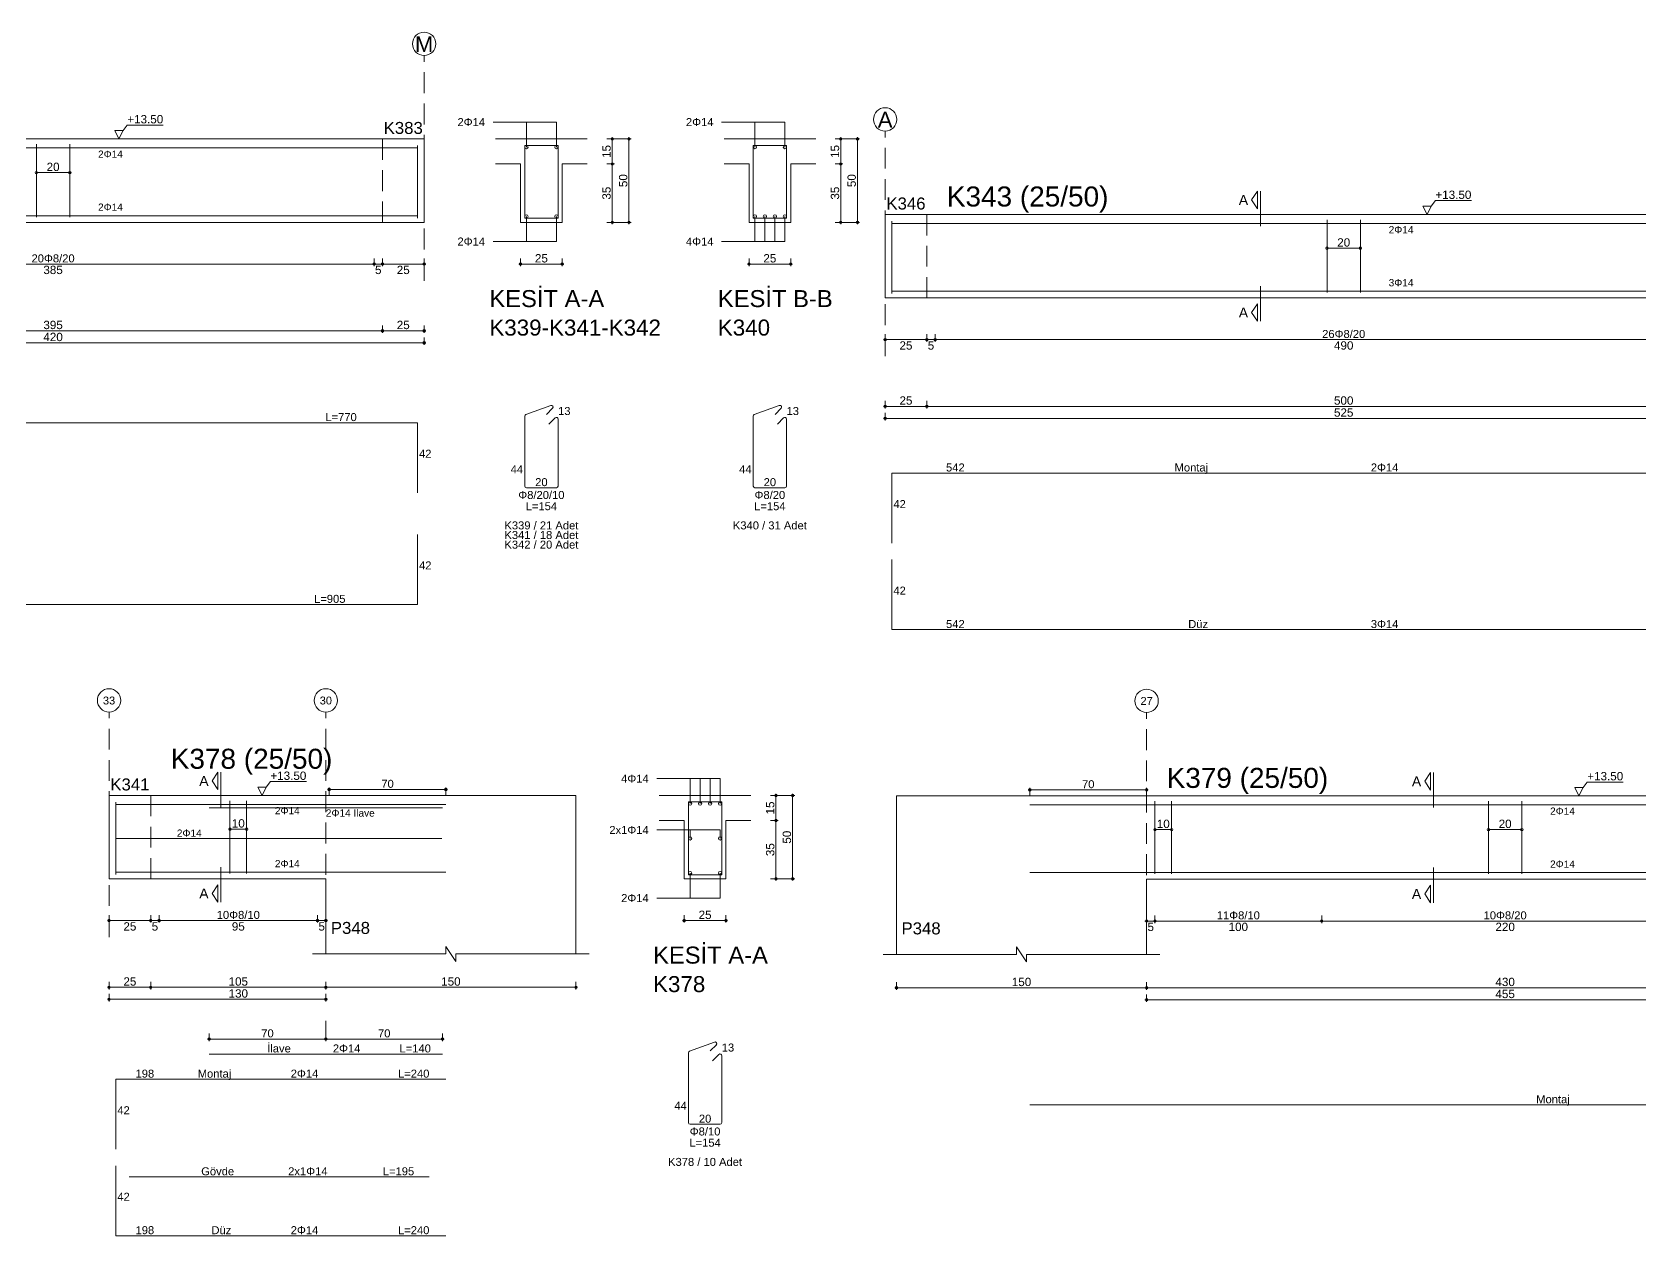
# Model space of a CAD drawing. Header units: millimetres. Extents: x 2232 to 85269, y -3593 to 5869.
# Drawn here: x 59002 to 60448, y -2624 to -1542 of the extents above; entities that cross this region are included whole.
import ezdxf

# ---------------------------------------------------------------- set-up
doc = ezdxf.new("R2010")
doc.units = ezdxf.units.MM
doc.linetypes.add('DASHDOT2', pattern=[12.7, 6.35, -3.175, 0, -3.175])
doc.linetypes.add('DASHED4', pattern=[18.75, 12.5, -6.25])
doc.layers.add('aks', color=251, linetype='DASHDOT2', lineweight=35)
for name, color, linetype in [('Donatı Topl. Uzun. Yazısı', 7, 'Continuous'), ('Donatı Uz. Yazısı', 7, 'Continuous'), ('Donatı Yazısı', 7, 'Continuous'), ('Donatı Çizgisi', 7, 'Continuous'), ('Kiriş', 7, 'Continuous'), ('Standart', 7, 'Continuous'), ('Ölçülendirme', 7, 'Continuous')]:
    doc.layers.add(name, color=color, linetype=linetype)
doc.styles.add('arial_1_18', font='arial.ttf', dxfattribs={"height": 0.2})

# ---------------------------------------------------------------- blocks, each defined once
blk = doc.blocks.new('IDE263Entity7549')
at = {"layer": 'aks', "color": 30, "linetype": 'DASHED4', "lineweight": 5}
blk.add_lwpolyline([(19160.6, 2047), (19160.6, 2182)], dxfattribs=at)
at = {"layer": 'aks', "color": 1, "linetype": 'Continuous', "lineweight": 5}
blk.add_circle((19160.6, 2189), 7, dxfattribs=at)
at = {"layer": 'Donatı Çizgisi', "color": 5, "linetype": 'Continuous', "lineweight": 5}
for points in [[(17339.59, 2126.6), (19156.6, 2126.6)], [(18928.1, 2085.2), (18928.1, 2128.8)], [(18948.1, 2085.2), (18948.1, 2128.8)], [(19156.6, 2084.6), (19156.6, 2128)], [(19220.93, 2084.5), (19220.93, 2128.1)], [(19220.93, 2128.1), (19240.93, 2128.1)], [(19240.93, 2084.5), (19240.93, 2128.1)], [(19357.94, 2084.5), (19357.94, 2128.1)], [(19357.94, 2128.1), (19377.94, 2128.1)], [(19377.94, 2084.5), (19377.94, 2128.1)], [(17339.59, 2086), (19156.6, 2086)], [(19220.93, 2084.5), (19240.93, 2084.5)], [(19357.94, 2084.5), (19377.94, 2084.5)], [(19221.6, 1966.74), (19236.61, 1972.21)], [(19234.04, 1966.89), (19237.68, 1970.53)], [(19358.61, 1966.74), (19373.61, 1972.21)], [(19371.04, 1966.89), (19374.68, 1970.53)], [(18428.6, 1961.9), (19156.6, 1961.9)], [(19156.6, 1919.9), (19156.6, 1961.9)], [(19220.93, 1923.92), (19220.93, 1965.79)], [(19235.41, 1960.98), (19239.19, 1964.76)], [(19240.93, 1923.92), (19240.93, 1964.04)], [(19357.94, 1923.92), (19357.94, 1965.79)], [(19372.42, 1960.98), (19376.2, 1964.76)], [(19377.94, 1923.92), (19377.94, 1964.04)], [(19221.95, 1922.9), (19239.91, 1922.9)], [(19358.96, 1922.9), (19376.92, 1922.9)], [(19156.6, 1852.95), (19156.6, 1894.95)], [(18293.6, 1852.95), (19156.6, 1852.95)]]:
    blk.add_lwpolyline(points, dxfattribs=at)
for centre in [(19221.93, 2127.1), (19239.93, 2127.1), (19358.94, 2127.1), (19376.94, 2127.1), (19221.93, 2085.5), (19239.93, 2085.5), (19358.94, 2085.5), (19364.94, 2085.5), (19370.94, 2085.5), (19376.94, 2085.5)]:
    blk.add_circle(centre, 1, dxfattribs=at)
for centre, start, end in [((19236.95, 1971.25), 315, 110), ((19373.96, 1971.25), 315, 110), ((19221.95, 1965.79), 110, 180), ((19239.91, 1964.04), 0, 135), ((19358.96, 1965.79), 110, 180), ((19376.92, 1964.04), 0, 135), ((19221.95, 1923.92), 180, 270), ((19239.91, 1923.92), 270, 0), ((19358.96, 1923.92), 180, 270), ((19376.92, 1923.92), 270, 0)]:
    blk.add_arc(centre, 1.02, start, end, dxfattribs=at)
at = {"layer": 'Kiriş', "color": 1, "linetype": 'Continuous', "lineweight": 5}
for points in [[(17335.59, 2132), (19160.6, 2132)], [(19160.6, 2082), (19160.6, 2132)], [(19203.43, 2132), (19258.43, 2132)], [(19340.44, 2132), (19395.44, 2132)], [(19203.43, 2117), (19218.43, 2117)], [(19218.43, 2082), (19218.43, 2117)], [(19243.43, 2117), (19258.43, 2117)], [(19243.43, 2082), (19243.43, 2117)], [(19340.44, 2117), (19355.44, 2117)], [(19355.44, 2082), (19355.44, 2117)], [(19380.44, 2117), (19395.44, 2117)], [(19380.44, 2082), (19380.44, 2117)], [(17360.6, 2082), (19160.6, 2082)], [(19218.43, 2082), (19243.43, 2082)], [(19355.44, 2082), (19380.44, 2082)]]:
    blk.add_lwpolyline(points, dxfattribs=at)
at = {"layer": 'Kiriş', "color": 1, "linetype": 'DASHED4', "lineweight": 5}
for points in [[(19135.6, 2082), (19135.6, 2132)], [(19160.6, 2082), (19160.6, 2132)]]:
    blk.add_lwpolyline(points, dxfattribs=at)
at = {"layer": 'Ölçülendirme', "color": 1, "linetype": 'Continuous', "lineweight": 5}
for points in [[(18980.1, 2137), (18982.6, 2140.33)], [(18982.6, 2140.33), (19004.16, 2140.33)], [(19201.93, 2142.1), (19239.93, 2142.1)], [(19221.93, 2127.1), (19221.93, 2142.1)], [(19239.93, 2127.1), (19239.93, 2142.1)], [(19338.94, 2142.1), (19376.94, 2142.1)], [(19358.94, 2127.1), (19358.94, 2142.1)], [(19376.94, 2127.1), (19376.94, 2142.1)], [(18977.6, 2132), (18975.1, 2137)], [(18975.1, 2137), (18980.1, 2137)], [(18980.1, 2137), (18977.6, 2132)], [(18977.6, 2132), (18977.6, 2132)], [(19270.18, 2132), (19284.68, 2132)], [(19273.43, 2081), (19273.43, 2133)], [(19283.43, 2081), (19283.43, 2133)], [(19407.19, 2132), (19421.69, 2132)], [(19410.44, 2081), (19410.44, 2133)], [(19420.44, 2081), (19420.44, 2133)], [(18928.1, 2111.8), (18948.1, 2111.8)], [(19270.18, 2117), (19274.68, 2117)], [(19407.19, 2117), (19411.69, 2117)], [(19221.93, 2070.5), (19221.93, 2085.5)], [(19239.93, 2070.5), (19239.93, 2085.5)], [(19358.94, 2070.5), (19358.94, 2085.5)], [(19364.94, 2070.5), (19364.94, 2085.5)], [(19370.94, 2070.5), (19370.94, 2085.5)], [(19376.94, 2070.5), (19376.94, 2085.5)], [(19270.18, 2082), (19284.68, 2082)], [(19407.19, 2082), (19421.69, 2082)], [(19201.93, 2070.5), (19239.93, 2070.5)], [(19338.94, 2070.5), (19376.94, 2070.5)], [(17359.6, 2057), (19161.6, 2057)], [(19130.6, 2055.75), (19130.6, 2060.25)], [(19135.6, 2055.75), (19135.6, 2060.25)], [(19160.6, 2055.75), (19160.6, 2060.25)], [(19217.43, 2057), (19244.43, 2057)], [(19218.43, 2055.75), (19218.43, 2060.25)], [(19243.43, 2055.75), (19243.43, 2060.25)], [(19354.44, 2057), (19381.44, 2057)], [(19355.44, 2055.75), (19355.44, 2060.25)], [(19380.44, 2055.75), (19380.44, 2060.25)], [(17334.59, 2017), (19161.6, 2017)], [(19135.6, 2015.75), (19135.6, 2020.25)], [(19160.6, 2015.75), (19160.6, 2020.25)], [(17359.6, 2009.8), (19161.6, 2009.8)], [(19160.6, 2008.55), (19160.6, 2013.05)]]:
    blk.add_lwpolyline(points, dxfattribs=at)
for centre in [(19273.43, 2132), (19283.43, 2132), (19410.44, 2132), (19420.44, 2132), (18928.1, 2111.8), (18948.1, 2111.8), (19273.43, 2117), (19410.44, 2117), (19273.43, 2082), (19283.43, 2082), (19410.44, 2082), (19420.44, 2082), (19130.6, 2057), (19130.6, 2057), (19135.6, 2057), (19135.6, 2057), (19160.6, 2057), (19218.43, 2057), (19243.43, 2057), (19355.44, 2057), (19380.44, 2057), (19135.6, 2017), (19135.6, 2017), (19160.6, 2017), (19160.6, 2009.8)]:
    blk.add_circle(centre, 0.75, dxfattribs=at)
at = {"layer": 'aks', "color": 1, "linetype": 'Continuous', "lineweight": 5, "style": 'arial_1_18'}
blk.add_text('M', height=9.45, dxfattribs=at).set_placement((19155.1, 2184.12))
at = {"layer": 'Donatı Topl. Uzun. Yazısı', "color": 1, "linetype": 'Continuous', "lineweight": 5, "style": 'arial_1_18'}
for s, p in [('L=770', (19101.36, 1962.86)), ('L=154', (19221.51, 1909.46)), ('L=154', (19358.52, 1909.46)), ('L=905', (19094.61, 1853.91))]:
    blk.add_text(s, height=4.8, dxfattribs=at).set_placement(p)
at = {"layer": 'Donatı Uz. Yazısı', "color": 1, "linetype": 'Continuous', "lineweight": 5, "style": 'arial_1_18'}
for s, p in [('13', (19240.93, 1966.5)), ('13', (19377.94, 1966.5)), ('42', (19157.56, 1940.9)), ('44', (19212.51, 1931.62)), ('20', (19227.2, 1923.86)), ('44', (19349.52, 1931.62)), ('20', (19364.21, 1923.86)), ('42', (19157.56, 1873.95))]:
    blk.add_text(s, height=4.8, dxfattribs=at).set_placement(p)
at = {"layer": 'Donatı Yazısı', "color": 5, "linetype": 'Continuous', "lineweight": 5, "style": 'arial_1_18'}
for s, p in [('2Φ14', (19180.6, 2139.7)), ('2Φ14', (19317.6, 2139.7)), ('2Φ14', (19180.6, 2068.1)), ('4Φ14', (19317.6, 2068.1)), ('Φ8/20/10', (19217.07, 1916.18)), ('Φ8/20', (19358.74, 1916.18)), ('K339 / 21 Adet', (19208.75, 1897.94)), ('K340 / 31 Adet', (19345.75, 1897.94)), ('K341 / 18 Adet', (19208.75, 1892.18)), ('K342 / 20 Adet', (19208.75, 1886.42))]:
    blk.add_text(s, height=4.8, dxfattribs=at).set_placement(p)
for p in [(18965.06, 2120.72), (18965.06, 2088.96)]:
    blk.add_text('2Φ14', height=4.32, rotation=360, dxfattribs=at).set_placement(p)
at = {"layer": 'Kiriş', "color": 1, "linetype": 'Continuous', "lineweight": 5, "style": 'arial_1_18'}
for s, height, p in [('K383', 7.2, (19136.35, 2135)), ('KESİT A-A', 10.2, (19199.73, 2031.2)), ('KESİT B-B', 10.2, (19336.74, 2031.2)), ('K339-K341-K342', 9.6, (19199.73, 2014.12)), ('K340', 9.6, (19336.74, 2014.12))]:
    blk.add_text(s, height=height, dxfattribs=at).set_placement(p)
at = {"layer": 'Ölçülendirme', "color": 1, "linetype": 'Continuous', "lineweight": 5, "style": 'arial_1_18'}
for s, p in [('+13.50', (18982.6, 2141.33)), ('385', (18932.27, 2051)), ('5', (19131.15, 2051)), ('25', (19144.21, 2051)), ('25', (19227.04, 2057.96)), ('25', (19364.05, 2057.96)), ('420', (18932.27, 2010.8)), ('395', (18932.27, 2018)), ('25', (19144.21, 2018))]:
    blk.add_text(s, height=5, dxfattribs=at).set_placement(p)
for s, rotation, p in [('15', 90, (19272.47, 2120.62)), ('15', 90, (19409.48, 2120.62)), ('20', 360, (18934.21, 2112.76)), ('35', 90, (19272.47, 2095.62)), ('50', 90, (19282.47, 2103.12)), ('35', 90, (19409.48, 2095.62)), ('50', 90, (19419.48, 2103.12))]:
    blk.add_text(s, height=5, rotation=rotation, dxfattribs=at).set_placement(p)
at = {"layer": 'Ölçülendirme', "color": 5, "linetype": 'Continuous', "lineweight": 5, "style": 'arial_1_18'}
blk.add_text('20Φ8/20', height=4.8, dxfattribs=at).set_placement((18925.17, 2058))
blk = doc.blocks.new('IDE263Entity7550')
at = {"layer": 'aks', "color": 30, "linetype": 'DASHED4', "lineweight": 5}
for points in [[(19437.06, 2001.7), (19437.06, 2136.7)], [(19962.06, 2001.7), (19962.06, 2136.7)]]:
    blk.add_lwpolyline(points, dxfattribs=at)
at = {"layer": 'aks', "color": 1, "linetype": 'Continuous', "lineweight": 5}
for centre in [(19437.06, 2143.7), (19962.06, 2143.7)]:
    blk.add_circle(centre, 7, dxfattribs=at)
at = {"layer": 'Donatı Çizgisi', "color": 5, "linetype": 'Continuous', "lineweight": 5}
for points in [[(19441.06, 2039.3), (19441.06, 2082.7)], [(19702.06, 2039.9), (19702.06, 2083.5)], [(19722.06, 2039.9), (19722.06, 2083.5)], [(19983.06, 2039.3), (19983.06, 2082.7)], [(20047.39, 2039.2), (20047.39, 2082.8)], [(20047.39, 2082.8), (20067.39, 2082.8)], [(20067.39, 2039.2), (20067.39, 2082.8)], [(19441.06, 2081.3), (19983.06, 2081.3)], [(19441.06, 2040.7), (19983.06, 2040.7)], [(20047.39, 2039.2), (20067.39, 2039.2)], [(20048.06, 1933.44), (20063.07, 1938.91)], [(19441.06, 1889.7), (19441.06, 1931.7)], [(19441.06, 1931.7), (19983.06, 1931.7)], [(19983.06, 1889.7), (19983.06, 1931.7)], [(20047.39, 1890.62), (20047.39, 1932.49)], [(20060.5, 1933.59), (20064.14, 1937.23)], [(20061.87, 1927.68), (20065.65, 1931.46)], [(20067.39, 1890.62), (20067.39, 1930.74)], [(20048.41, 1889.6), (20066.37, 1889.6)], [(19441.06, 1837.85), (19441.06, 1879.85)], [(19983.06, 1837.85), (19983.06, 1879.85)], [(19441.06, 1837.85), (19983.06, 1837.85)]]:
    blk.add_lwpolyline(points, dxfattribs=at)
for centre in [(20048.39, 2081.8), (20066.39, 2081.8), (20048.39, 2040.2), (20057.39, 2040.2), (20066.39, 2040.2)]:
    blk.add_circle(centre, 1, dxfattribs=at)
for centre, start, end in [((20063.42, 1937.95), 315, 110), ((20048.41, 1932.49), 110, 180), ((20066.37, 1930.74), 0, 135), ((20048.41, 1890.62), 180, 270), ((20066.37, 1890.62), 270, 0)]:
    blk.add_arc(centre, 1.02, start, end, dxfattribs=at)
at = {"layer": 'Kiriş', "color": 1, "linetype": 'DASHED4', "lineweight": 5}
for points in [[(19437.06, 2036.7), (19437.06, 2086.7)], [(19462.06, 2036.7), (19462.06, 2086.7)], [(19962.06, 2036.7), (19962.06, 2086.7)], [(19987.06, 2036.7), (19987.06, 2086.7)]]:
    blk.add_lwpolyline(points, dxfattribs=at)
at = {"layer": 'Kiriş', "color": 1, "linetype": 'Continuous', "lineweight": 5}
for points in [[(19437.06, 2086.7), (19987.06, 2086.7)], [(19437.06, 2036.7), (19437.06, 2086.7)], [(19987.06, 2036.7), (19987.06, 2086.7)], [(20029.89, 2086.7), (20084.89, 2086.7)], [(20029.89, 2071.7), (20044.89, 2071.7)], [(20044.89, 2036.7), (20044.89, 2071.7)], [(20069.89, 2071.7), (20084.89, 2071.7)], [(20069.89, 2036.7), (20069.89, 2071.7)], [(19437.06, 2036.7), (19987.06, 2036.7)], [(20044.89, 2036.7), (20069.89, 2036.7)]]:
    blk.add_lwpolyline(points, dxfattribs=at)
at = {"layer": 'Ölçülendirme', "color": 1, "linetype": 'Continuous', "lineweight": 5}
for points in [[(19656.81, 2095.45), (19660.31, 2100.7)], [(19660.31, 2090.2), (19656.81, 2095.45)], [(19660.31, 2090.2), (19660.31, 2100.7)], [(19662.06, 2079.7), (19662.06, 2100.7)], [(19764.56, 2091.7), (19767.06, 2095.03)], [(19767.06, 2095.03), (19788.62, 2095.03)], [(20028.39, 2096.8), (20066.39, 2096.8)], [(20048.39, 2081.8), (20048.39, 2096.8)], [(20066.39, 2081.8), (20066.39, 2096.8)], [(19762.06, 2086.7), (19759.56, 2091.7)], [(19759.56, 2091.7), (19764.56, 2091.7)], [(19764.56, 2091.7), (19762.06, 2086.7)], [(19762.06, 2086.7), (19762.06, 2086.7)], [(20096.64, 2086.7), (20111.14, 2086.7)], [(20099.89, 2035.7), (20099.89, 2087.7)], [(20109.89, 2035.7), (20109.89, 2087.7)], [(19702.06, 2066.5), (19722.06, 2066.5)], [(20096.64, 2071.7), (20101.14, 2071.7)], [(19662.06, 2022.7), (19662.06, 2043.7)], [(20048.39, 2025.2), (20048.39, 2040.2)], [(20057.39, 2025.2), (20057.39, 2040.2)], [(20066.39, 2025.2), (20066.39, 2040.2)], [(20096.64, 2036.7), (20111.14, 2036.7)], [(19656.81, 2027.95), (19660.31, 2033.2)], [(19660.31, 2022.7), (19656.81, 2027.95)], [(19660.31, 2022.7), (19660.31, 2033.2)], [(20028.39, 2025.2), (20066.39, 2025.2)], [(19436.06, 2011.7), (19988.06, 2011.7)], [(19437.06, 2010.45), (19437.06, 2014.95)], [(19462.06, 2010.45), (19462.06, 2014.95)], [(19467.06, 2010.45), (19467.06, 2014.95)], [(19957.06, 2010.45), (19957.06, 2014.95)], [(19962.06, 2010.45), (19962.06, 2014.95)], [(19987.06, 2010.45), (19987.06, 2014.95)], [(20043.89, 2011.7), (20070.89, 2011.7)], [(20044.89, 2010.45), (20044.89, 2014.95)], [(20069.89, 2010.45), (20069.89, 2014.95)], [(19436.06, 1971.7), (19988.06, 1971.7)], [(19437.06, 1970.45), (19437.06, 1974.95)], [(19437.06, 1963.25), (19437.06, 1967.75)], [(19462.06, 1970.45), (19462.06, 1974.95)], [(19962.06, 1970.45), (19962.06, 1974.95)], [(19962.06, 1963.25), (19962.06, 1967.75)], [(19987.06, 1970.45), (19987.06, 1974.95)], [(19436.06, 1964.5), (19963.06, 1964.5)]]:
    blk.add_lwpolyline(points, dxfattribs=at)
for centre in [(20099.89, 2086.7), (20109.89, 2086.7), (19702.06, 2066.5), (19722.06, 2066.5), (20099.89, 2071.7), (20099.89, 2036.7), (20109.89, 2036.7), (19437.06, 2011.7), (19462.06, 2011.7), (19462.06, 2011.7), (19467.06, 2011.7), (19467.06, 2011.7), (19957.06, 2011.7), (19957.06, 2011.7), (19962.06, 2011.7), (19962.06, 2011.7), (19987.06, 2011.7), (20044.89, 2011.7), (20069.89, 2011.7), (19437.06, 1971.7), (19462.06, 1971.7), (19462.06, 1971.7), (19962.06, 1971.7), (19962.06, 1971.7), (19987.06, 1971.7), (19437.06, 1964.5), (19962.06, 1964.5)]:
    blk.add_circle(centre, 0.75, dxfattribs=at)
at = {"layer": 'aks', "color": 1, "linetype": 'Continuous', "lineweight": 5, "style": 'arial_1_18'}
for s, p in [('A', (19432.66, 2138.82)), ('C', (19957.29, 2138.82))]:
    blk.add_text(s, height=9.45, dxfattribs=at).set_placement(p)
at = {"layer": 'Donatı Topl. Uzun. Yazısı', "color": 1, "linetype": 'Continuous', "lineweight": 5, "style": 'arial_1_18'}
for s, p in [('L=626', (19937.12, 1932.66)), ('L=154', (20047.97, 1876.16)), ('L=626', (19937.12, 1838.81))]:
    blk.add_text(s, height=4.8, dxfattribs=at).set_placement(p)
at = {"layer": 'Donatı Uz. Yazısı', "color": 1, "linetype": 'Continuous', "lineweight": 5, "style": 'arial_1_18'}
for s, p in [('13', (20067.39, 1933.2)), ('542', (19473.58, 1932.66)), ('42', (19442.02, 1910.7)), ('42', (19984.02, 1910.7)), ('44', (20038.97, 1898.32)), ('20', (20053.66, 1890.56)), ('42', (19442.02, 1858.85)), ('42', (19984.02, 1858.85)), ('542', (19473.58, 1838.81))]:
    blk.add_text(s, height=4.8, dxfattribs=at).set_placement(p)
at = {"layer": 'Donatı Yazısı', "color": 5, "linetype": 'Continuous', "lineweight": 5, "style": 'arial_1_18'}
for s, p in [('2Φ14', (20007.06, 2094.4)), ('3Φ14', (20007.06, 2022.8)), ('2Φ14', (19728.32, 1932.66)), ('Φ8/20', (20048.19, 1882.88)), ('K343 / 26 Adet', (20035.21, 1864.64)), ('3Φ14', (19728.32, 1838.81))]:
    blk.add_text(s, height=4.8, dxfattribs=at).set_placement(p)
for s, p in [('2Φ14', (19739.02, 2075.42)), ('3Φ14', (19739.02, 2043.66))]:
    blk.add_text(s, height=4.32, rotation=360, dxfattribs=at).set_placement(p)
at = {"layer": 'Donatı Yazısı', "color": 1, "linetype": 'Continuous', "lineweight": 5, "style": 'arial_1_18'}
for s, p in [('Montaj', (19610.63, 1932.66)), ('Düz', (19618.83, 1838.81))]:
    blk.add_text(s, height=4.8, dxfattribs=at).set_placement(p)
at = {"layer": 'Kiriş', "color": 1, "linetype": 'Continuous', "lineweight": 5, "style": 'arial_1_18'}
for s, height, p in [('K343 (25/50)', 12, (19474.06, 2091.5)), ('K346', 7.2, (19437.81, 2089.7)), ('K352', 7.2, (19962.81, 2089.7)), ('KESİT A-A', 10.2, (20026.19, 1985.9)), ('K343', 9.6, (20026.19, 1968.82))]:
    blk.add_text(s, height=height, dxfattribs=at).set_placement(p)
at = {"layer": 'Ölçülendirme', "color": 1, "linetype": 'Continuous', "lineweight": 5, "style": 'arial_1_18'}
for s, height, p in [('A', 5.95, (19649.16, 2092.48)), ('+13.50', 5, (19767.06, 2096.03)), ('A', 5.95, (19649.16, 2024.98)), ('25', 5, (20053.51, 2012.66)), ('25', 5, (19445.67, 2005.7)), ('5', 5, (19462.61, 2005.7)), ('490', 5, (19706.23, 2005.7)), ('5', 5, (19957.61, 2005.7)), ('25', 5, (19970.67, 2005.7)), ('25', 5, (19445.67, 1972.7)), ('500', 5, (19706.23, 1972.7)), ('25', 5, (19970.67, 1972.7)), ('525', 5, (19706.23, 1965.5))]:
    blk.add_text(s, height=height, dxfattribs=at).set_placement(p)
for s, rotation, p in [('15', 90, (20098.93, 2075.32)), ('20', 360, (19708.17, 2067.46)), ('50', 90, (20108.93, 2057.82)), ('35', 90, (20098.93, 2050.32))]:
    blk.add_text(s, height=5, rotation=rotation, dxfattribs=at).set_placement(p)
at = {"layer": 'Ölçülendirme', "color": 5, "linetype": 'Continuous', "lineweight": 5, "style": 'arial_1_18'}
blk.add_text('26Φ8/20', height=4.8, dxfattribs=at).set_placement((19699.13, 2012.7))
blk = doc.blocks.new('IDE263Entity7581')
at = {"layer": 'aks', "color": 30, "linetype": 'DASHED4', "lineweight": 5}
for points in [[(19952.6, 1648.65), (19952.6, 1783.65)], [(20082.6, 1648.65), (20082.6, 1783.65)], [(20082.6, 1587.65), (20082.6, 1598.65)]]:
    blk.add_lwpolyline(points, dxfattribs=at)
at = {"layer": 'aks', "color": 1, "linetype": 'Continuous', "lineweight": 5}
for centre in [(19952.6, 1790.65), (20082.6, 1790.65)]:
    blk.add_circle(centre, 7, dxfattribs=at)
at = {"layer": 'Donatı Çizgisi', "color": 5, "linetype": 'Continuous', "lineweight": 5}
for points in [[(19956.6, 1686.25), (19956.6, 1729.65)], [(19956.6, 1728.25), (20154.6, 1728.25)], [(20012.6, 1726.25), (20152.6, 1726.25)], [(20025.1, 1686.85), (20025.1, 1730.45)], [(20035.1, 1686.85), (20035.1, 1730.45)], [(20300.02, 1686.15), (20300.02, 1729.75)], [(20300.02, 1729.75), (20320.02, 1729.75)], [(20320.02, 1686.15), (20320.02, 1729.75)], [(19957.1, 1707.95), (20152.1, 1707.95)], [(19956.6, 1687.65), (20154.6, 1687.65)], [(20300.02, 1686.15), (20320.02, 1686.15)], [(20300.69, 1580.39), (20315.69, 1585.86)], [(20313.12, 1580.54), (20316.77, 1584.18)], [(20012.6, 1578.65), (20152.6, 1578.65)], [(20300.02, 1537.57), (20300.02, 1579.44)], [(20314.5, 1574.63), (20318.28, 1578.41)], [(20320.02, 1537.57), (20320.02, 1577.69)], [(19956.6, 1521.55), (19956.6, 1563.55)], [(19956.6, 1563.55), (20154.6, 1563.55)], [(20301.04, 1536.55), (20319, 1536.55)], [(19956.6, 1469.7), (19956.6, 1511.7)], [(19964.6, 1505), (20144.6, 1505)], [(19956.6, 1469.7), (20154.6, 1469.7)]]:
    blk.add_lwpolyline(points, dxfattribs=at)
for centre in [(20301.02, 1728.75), (20307.02, 1728.75), (20313.02, 1728.75), (20319.02, 1728.75), (20301.02, 1707.95), (20319.02, 1707.95), (20301.02, 1687.15), (20319.02, 1687.15)]:
    blk.add_circle(centre, 1, dxfattribs=at)
for centre, start, end in [((20316.04, 1584.9), 315, 110), ((20301.04, 1579.44), 110, 180), ((20319, 1577.69), 0, 135), ((20301.04, 1537.57), 180, 270), ((20319, 1537.57), 270, 0)]:
    blk.add_arc(centre, 1.02, start, end, dxfattribs=at)
at = {"layer": 'Kiriş', "color": 1, "linetype": 'DASHED4', "lineweight": 5}
for points in [[(19952.6, 1683.65), (19952.6, 1733.65)], [(19977.6, 1683.65), (19977.6, 1733.65)]]:
    blk.add_lwpolyline(points, dxfattribs=at)
at = {"layer": 'Kiriş', "color": 1, "linetype": 'Continuous', "lineweight": 5}
for points in [[(19952.6, 1683.65), (19952.6, 1733.65)], [(19952.6, 1733.65), (20232.6, 1733.65)], [(20232.6, 1638.65), (20232.6, 1733.65)], [(20282.52, 1733.65), (20337.52, 1733.65)], [(20282.52, 1718.65), (20297.52, 1718.65)], [(20297.52, 1683.65), (20297.52, 1718.65)], [(20322.52, 1718.65), (20337.52, 1718.65)], [(20322.52, 1683.65), (20322.52, 1718.65)], [(19952.6, 1683.65), (20082.6, 1683.65)], [(20082.6, 1638.65), (20082.6, 1683.65)], [(20297.52, 1683.65), (20322.52, 1683.65)], [(20160.6, 1634.15), (20154.6, 1643.15)], [(20154.6, 1638.65), (20154.6, 1643.15)], [(20074.6, 1638.65), (20154.6, 1638.65)], [(20160.6, 1638.65), (20240.6, 1638.65)], [(20160.6, 1634.15), (20160.6, 1638.65)]]:
    blk.add_lwpolyline(points, dxfattribs=at)
at = {"layer": 'Ölçülendirme', "color": 1, "linetype": 'Continuous', "lineweight": 5}
for points in [[(20014.35, 1742.4), (20017.85, 1747.65)], [(20017.85, 1737.15), (20017.85, 1747.65)], [(20019.6, 1726.65), (20019.6, 1747.65)], [(20017.85, 1737.15), (20014.35, 1742.4)], [(20044.35, 1733.65), (20041.85, 1738.65)], [(20041.85, 1738.65), (20046.85, 1738.65)], [(20046.85, 1738.65), (20044.35, 1733.65)], [(20046.85, 1738.65), (20049.35, 1741.98)], [(20049.35, 1741.98), (20070.91, 1741.98)], [(20083.6, 1737.25), (20155.6, 1737.25)], [(20084.6, 1734), (20084.6, 1738.5)], [(20154.6, 1734), (20154.6, 1738.5)], [(20281.02, 1743.75), (20319.02, 1743.75)], [(20301.02, 1728.75), (20301.02, 1743.75)], [(20307.02, 1728.75), (20307.02, 1743.75)], [(20313.02, 1728.75), (20313.02, 1743.75)], [(20319.02, 1728.75), (20319.02, 1743.75)], [(20044.35, 1733.65), (20044.35, 1733.65)], [(20349.27, 1733.65), (20363.77, 1733.65)], [(20352.52, 1682.65), (20352.52, 1734.65)], [(20362.52, 1682.65), (20362.52, 1734.65)], [(20349.27, 1718.65), (20353.77, 1718.65)], [(20025.1, 1713.45), (20035.1, 1713.45)], [(20281.02, 1712.95), (20319.02, 1712.95)], [(20301.02, 1707.95), (20301.02, 1712.95)], [(20319.02, 1707.95), (20319.02, 1712.95)], [(20019.6, 1669.65), (20019.6, 1690.65)], [(20014.35, 1674.9), (20017.85, 1680.15)], [(20017.85, 1669.65), (20017.85, 1680.15)], [(20301.02, 1672.15), (20301.02, 1687.15)], [(20319.02, 1672.15), (20319.02, 1687.15)], [(20349.27, 1683.65), (20363.77, 1683.65)], [(20017.85, 1669.65), (20014.35, 1674.9)], [(20281.02, 1672.15), (20319.02, 1672.15)], [(19951.6, 1658.65), (20083.6, 1658.65)], [(19952.6, 1657.4), (19952.6, 1661.9)], [(19977.6, 1657.4), (19977.6, 1661.9)], [(19982.6, 1657.4), (19982.6, 1661.9)], [(20077.6, 1657.4), (20077.6, 1661.9)], [(20082.6, 1657.4), (20082.6, 1661.9)], [(20296.52, 1658.65), (20323.52, 1658.65)], [(20297.52, 1657.4), (20297.52, 1661.9)], [(20322.52, 1657.4), (20322.52, 1661.9)], [(19952.6, 1617.4), (19952.6, 1621.9)], [(19977.6, 1617.4), (19977.6, 1621.9)], [(20082.6, 1617.4), (20082.6, 1621.9)], [(20232.6, 1617.4), (20232.6, 1621.9)], [(19951.6, 1618.65), (20233.6, 1618.65)], [(19951.6, 1611.45), (20083.6, 1611.45)], [(19952.6, 1610.2), (19952.6, 1614.7)], [(20082.6, 1610.2), (20082.6, 1614.7)], [(20012.6, 1586.4), (20012.6, 1590.9)], [(20082.6, 1586.4), (20082.6, 1590.9)], [(20082.6, 1586.4), (20082.6, 1590.9)], [(20152.6, 1586.4), (20152.6, 1590.9)], [(20011.6, 1587.65), (20083.6, 1587.65)], [(20081.6, 1587.65), (20153.6, 1587.65)]]:
    blk.add_lwpolyline(points, dxfattribs=at)
for centre in [(20084.6, 1737.25), (20154.6, 1737.25), (20352.52, 1733.65), (20362.52, 1733.65), (20352.52, 1718.65), (20025.1, 1713.45), (20035.1, 1713.45), (20352.52, 1683.65), (20362.52, 1683.65), (19952.6, 1658.65), (19977.6, 1658.65), (19977.6, 1658.65), (19982.6, 1658.65), (19982.6, 1658.65), (20077.6, 1658.65), (20077.6, 1658.65), (20082.6, 1658.65), (20297.52, 1658.65), (20322.52, 1658.65), (19952.6, 1618.65), (19952.6, 1611.45), (19977.6, 1618.65), (19977.6, 1618.65), (20082.6, 1618.65), (20082.6, 1618.65), (20082.6, 1611.45), (20232.6, 1618.65), (20012.6, 1587.65), (20082.6, 1587.65), (20082.6, 1587.65), (20152.6, 1587.65)]:
    blk.add_circle(centre, 0.75, dxfattribs=at)
at = {"layer": 'aks', "color": 1, "linetype": 'Continuous', "lineweight": 5, "style": 'arial_1_18'}
for s, p in [('33', (19948.93, 1788.21)), ('30', (20078.93, 1788.21))]:
    blk.add_text(s, height=4.725, dxfattribs=at).set_placement(p)
at = {"layer": 'Donatı Topl. Uzun. Yazısı', "color": 1, "linetype": 'Continuous', "lineweight": 5, "style": 'arial_1_18'}
for s, p in [('L=140', (20126.77, 1579.61)), ('L=240', (20125.87, 1564.51)), ('L=154', (20300.6, 1523.11)), ('L=195', (20116.77, 1505.96)), ('L=240', (20125.87, 1470.66))]:
    blk.add_text(s, height=4.8, dxfattribs=at).set_placement(p)
at = {"layer": 'Donatı Uz. Yazısı', "color": 1, "linetype": 'Continuous', "lineweight": 5, "style": 'arial_1_18'}
for s, p in [('13', (20320.02, 1580.15)), ('198', (19968.48, 1564.51)), ('42', (19957.56, 1542.55)), ('44', (20291.6, 1545.27)), ('20', (20306.29, 1537.51)), ('42', (19957.56, 1490.7)), ('198', (19968.48, 1470.66))]:
    blk.add_text(s, height=4.8, dxfattribs=at).set_placement(p)
at = {"layer": 'Donatı Yazısı', "color": 5, "linetype": 'Continuous', "lineweight": 5, "style": 'arial_1_18'}
for s, height, p in [('4Φ14', 4.8, (20259.68, 1741.35)), ('2Φ14 İlave', 4.32, (20082.6, 1720.97)), ('2x1Φ14', 4.8, (20252.6, 1710.55)), ('2Φ14', 4.8, (20259.68, 1669.75)), ('2Φ14', 4.8, (20086.8, 1579.61)), ('2Φ14', 4.8, (20061.54, 1564.51)), ('Φ8/10', 4.8, (20300.82, 1529.83)), ('K378 / 10 Adet', 4.8, (20287.83, 1511.59)), ('2x1Φ14', 4.8, (20060, 1505.96)), ('2Φ14', 4.8, (20061.54, 1470.66))]:
    blk.add_text(s, height=height, dxfattribs=at).set_placement(p)
for p in [(20052.06, 1722.37), (19993.26, 1708.91), (20052.06, 1690.61)]:
    blk.add_text('2Φ14', height=4.32, rotation=360, dxfattribs=at).set_placement(p)
at = {"layer": 'Donatı Yazısı', "color": 1, "linetype": 'Continuous', "lineweight": 5, "style": 'arial_1_18'}
for s, p in [('İlave', (20047.43, 1579.61)), ('Montaj', (20005.77, 1564.51)), ('Gövde', (20007.85, 1505.96)), ('Düz', (20013.98, 1470.66))]:
    blk.add_text(s, height=4.8, dxfattribs=at).set_placement(p)
at = {"layer": 'Kiriş', "color": 1, "linetype": 'Continuous', "lineweight": 5, "style": 'arial_1_18'}
for s, height, p in [('K378 (25/50)', 12, (19989.6, 1749.65)), ('K341', 7.2, (19953.36, 1736.65)), ('P348', 7.2, (20085.6, 1650.65)), ('KESİT A-A', 10.2, (20278.82, 1632.85)), ('K378', 9.6, (20278.82, 1615.77))]:
    blk.add_text(s, height=height, dxfattribs=at).set_placement(p)
at = {"layer": 'Ölçülendirme', "color": 1, "linetype": 'Continuous', "lineweight": 5, "style": 'arial_1_18'}
for s, height, p in [('A', 5.95, (20006.71, 1739.42)), ('+13.50', 5, (20049.35, 1742.98)), ('70', 4.8, (20115.87, 1738.25)), ('A', 5.95, (20006.71, 1671.92)), ('25', 5, (20306.13, 1659.61)), ('25', 5, (19961.22, 1652.65)), ('5', 5, (19978.16, 1652.65)), ('95', 5, (20026.22, 1652.65)), ('5', 5, (20078.16, 1652.65)), ('25', 5, (19961.22, 1619.65)), ('105', 5, (20024.27, 1619.65)), ('150', 5, (20151.77, 1619.65)), ('130', 5, (20024.27, 1612.45))]:
    blk.add_text(s, height=height, dxfattribs=at).set_placement(p)
for s, rotation, p in [('15', 90, (20351.56, 1722.27)), ('10', 360, (20026.22, 1714.41)), ('50', 90, (20361.56, 1704.77)), ('35', 90, (20351.56, 1697.27))]:
    blk.add_text(s, height=5, rotation=rotation, dxfattribs=at).set_placement(p)
at = {"layer": 'Ölçülendirme', "color": 5, "linetype": 'Continuous', "lineweight": 5, "style": 'arial_1_18'}
for s, p in [('10Φ8/10', (20017.17, 1659.65)), ('70', (20043.87, 1588.65)), ('70', (20113.87, 1588.65))]:
    blk.add_text(s, height=4.8, dxfattribs=at).set_placement(p)
blk = doc.blocks.new('IDE263Entity7582')
at = {"layer": 'aks', "color": 30, "linetype": 'DASHED4', "lineweight": 5}
blk.add_lwpolyline([(20781.53, 1678.85), (20781.53, 1813.85)], dxfattribs=at)
at = {"layer": 'aks', "color": 1, "linetype": 'Continuous', "lineweight": 5}
blk.add_circle((20781.53, 1820.85), 7, dxfattribs=at)
at = {"layer": 'Donatı Çizgisi', "color": 5, "linetype": 'Continuous', "lineweight": 5}
for points in [[(20711.53, 1758.45), (22361.53, 1758.45)], [(20786.53, 1717.05), (20786.53, 1760.65)], [(20796.53, 1717.05), (20796.53, 1760.65)], [(20986.53, 1717.05), (20986.53, 1760.65)], [(21006.53, 1717.05), (21006.53, 1760.65)], [(20711.53, 1717.85), (22361.53, 1717.85)], [(20711.53, 1578.65), (21636.53, 1578.65)]]:
    blk.add_lwpolyline(points, dxfattribs=at)
at = {"layer": 'Kiriş', "color": 1, "linetype": 'Continuous', "lineweight": 5}
for points in [[(20631.53, 1763.85), (22441.53, 1763.85)], [(20631.53, 1668.85), (20631.53, 1763.85)], [(20781.53, 1713.85), (21211.53, 1713.85)], [(20781.53, 1668.85), (20781.53, 1713.85)], [(20623.53, 1668.85), (20703.53, 1668.85)], [(20709.53, 1664.35), (20703.53, 1673.35)], [(20703.53, 1668.85), (20703.53, 1673.35)], [(20709.53, 1668.85), (20789.53, 1668.85)], [(20709.53, 1664.35), (20709.53, 1668.85)]]:
    blk.add_lwpolyline(points, dxfattribs=at)
at = {"layer": 'Ölçülendirme', "color": 1, "linetype": 'Continuous', "lineweight": 5}
for points in [[(20948.28, 1772.6), (20951.78, 1777.85)], [(20951.78, 1767.35), (20951.78, 1777.85)], [(20953.53, 1756.85), (20953.53, 1777.85)], [(20710.53, 1767.45), (20782.53, 1767.45)], [(20711.53, 1764.2), (20711.53, 1768.7)], [(20781.53, 1764.2), (20781.53, 1768.7)], [(20951.78, 1767.35), (20948.28, 1772.6)], [(21040.78, 1763.85), (21038.28, 1768.85)], [(21038.28, 1768.85), (21043.28, 1768.85)], [(21043.28, 1768.85), (21040.78, 1763.85)], [(21043.28, 1768.85), (21045.78, 1772.18)], [(21045.78, 1772.18), (21067.34, 1772.18)], [(21040.78, 1763.85), (21040.78, 1763.85)], [(20786.53, 1743.65), (20796.53, 1743.65)], [(20986.53, 1743.65), (21006.53, 1743.65)], [(20953.53, 1699.85), (20953.53, 1720.85)], [(20948.28, 1705.1), (20951.78, 1710.35)], [(20951.78, 1699.85), (20951.78, 1710.35)], [(20951.78, 1699.85), (20948.28, 1705.1)], [(20780.53, 1688.85), (21212.53, 1688.85)], [(20781.53, 1687.6), (20781.53, 1692.1)], [(20786.53, 1687.6), (20786.53, 1692.1)], [(20886.53, 1687.6), (20886.53, 1692.1)], [(20630.53, 1648.85), (22442.53, 1648.85)], [(20631.53, 1647.6), (20631.53, 1652.1)], [(20781.53, 1647.6), (20781.53, 1652.1)], [(20780.53, 1641.65), (22292.53, 1641.65)], [(20781.53, 1640.4), (20781.53, 1644.9)]]:
    blk.add_lwpolyline(points, dxfattribs=at)
for centre in [(20711.53, 1767.45), (20781.53, 1767.45), (20786.53, 1743.65), (20796.53, 1743.65), (20986.53, 1743.65), (21006.53, 1743.65), (20781.53, 1688.85), (20786.53, 1688.85), (20786.53, 1688.85), (20886.53, 1688.85), (20886.53, 1688.85), (20631.53, 1648.85), (20781.53, 1648.85), (20781.53, 1648.85), (20781.53, 1641.65)]:
    blk.add_circle(centre, 0.75, dxfattribs=at)
at = {"layer": 'aks', "color": 1, "linetype": 'Continuous', "lineweight": 5, "style": 'arial_1_18'}
blk.add_text('27', height=4.725, dxfattribs=at).set_placement((20777.86, 1818.41))
at = {"layer": 'Donatı Yazısı', "color": 5, "linetype": 'Continuous', "lineweight": 5, "style": 'arial_1_18'}
for p in [(21023.49, 1752.57), (21023.49, 1720.81)]:
    blk.add_text('2Φ14', height=4.32, rotation=360, dxfattribs=at).set_placement(p)
at = {"layer": 'Donatı Yazısı', "color": 1, "linetype": 'Continuous', "lineweight": 5, "style": 'arial_1_18'}
blk.add_text('Montaj', height=4.8, dxfattribs=at).set_placement((21015.15, 1579.61))
at = {"layer": 'Kiriş', "color": 1, "linetype": 'Continuous', "lineweight": 5, "style": 'arial_1_18'}
for s, height, p in [('K379 (25/50)', 12, (20793.53, 1768.65)), ('P348', 7.2, (20634.53, 1680.85))]:
    blk.add_text(s, height=height, dxfattribs=at).set_placement(p)
at = {"layer": 'Ölçülendirme', "color": 1, "linetype": 'Continuous', "lineweight": 5, "style": 'arial_1_18'}
for s, height, p in [('A', 5.95, (20940.63, 1769.62)), ('+13.50', 5, (21045.78, 1773.18)), ('70', 4.8, (20742.8, 1768.45)), ('A', 5.95, (20940.63, 1702.12)), ('5', 5, (20782.08, 1682.85)), ('100', 5, (20830.7, 1682.85)), ('220', 5, (20990.7, 1682.85)), ('150', 5, (20700.7, 1649.85)), ('430', 5, (20990.7, 1649.85)), ('455', 5, (20990.7, 1642.65))]:
    blk.add_text(s, height=height, dxfattribs=at).set_placement(p)
for s, p in [('10', (20787.64, 1744.61)), ('20', (20992.64, 1744.61))]:
    blk.add_text(s, height=5, rotation=360, dxfattribs=at).set_placement(p)
at = {"layer": 'Ölçülendirme', "color": 5, "linetype": 'Continuous', "lineweight": 5, "style": 'arial_1_18'}
for s, p in [('11Φ8/10', (20823.6, 1689.85)), ('10Φ8/20', (20983.6, 1689.85))]:
    blk.add_text(s, height=4.8, dxfattribs=at).set_placement(p)

msp = doc.modelspace()

# ---------------------------------------------------------------- block references
at = {"layer": 'Standart', "xscale": 1.5, "yscale": 1.5, "zscale": 1.5}
for name, p in [('IDE263Entity7549', (30613.7, -4836)), ('IDE263Entity7550', (30613.7, -4836)), ('IDE263Entity7581', (29142.3, -4828.8)), ('IDE263Entity7582', (28832.2, -4874.5))]:
    msp.add_blockref(name, p, dxfattribs=at)

doc.saveas('drawing.dxf')
